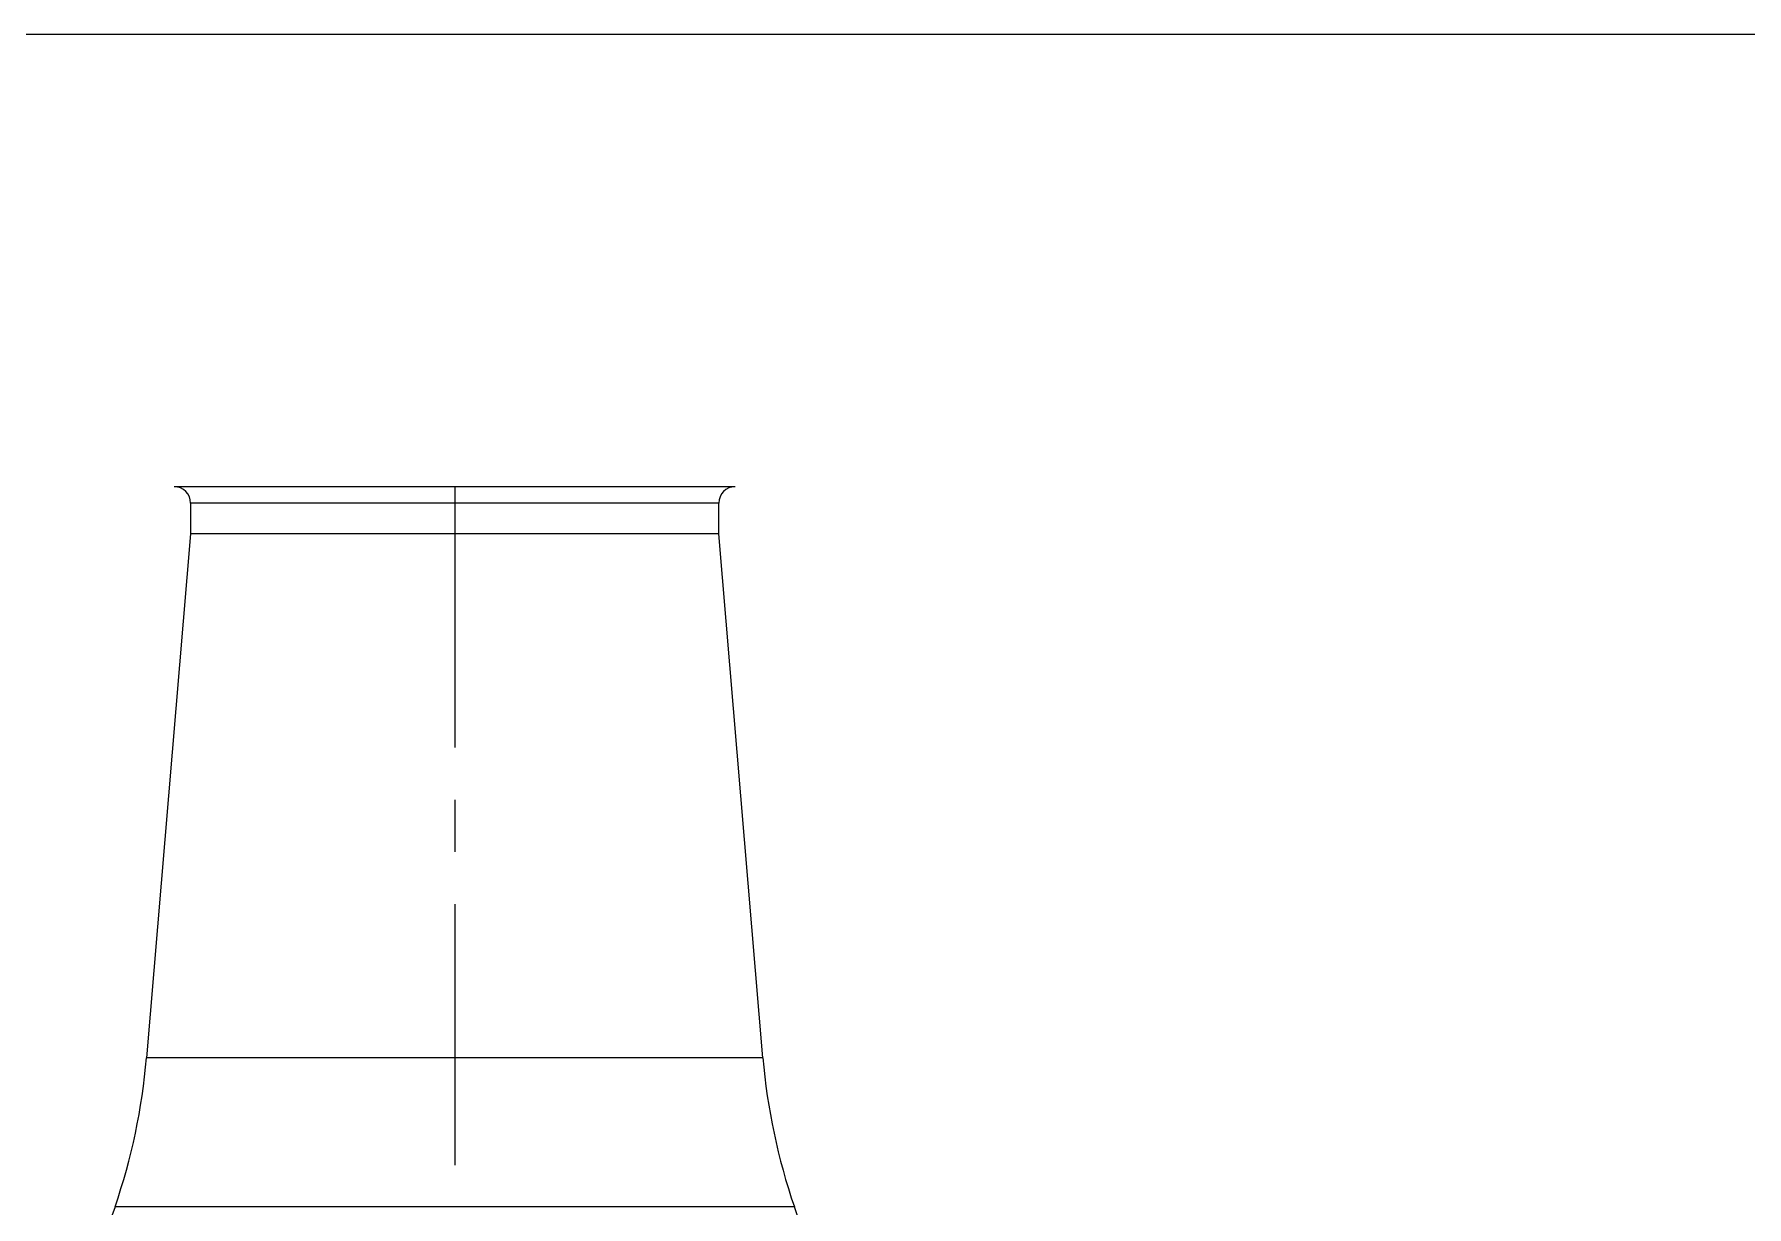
# Model space of a CAD drawing. Header units: millimetres. Extents: x 8 to 586, y 8 to 412.
# Drawn here: x 65.3 to 148.6, y 354.9 to 412 of the extents above; entities that cross this region are included whole.
import ezdxf

# ---------------------------------------------------------------- set-up
doc = ezdxf.new("R2010")
doc.units = ezdxf.units.MM
doc.linetypes.add('CENTERX2', pattern=[20.32, 12.7, -2.54, 2.54, -2.54])
doc.layers.add('CENTERLINE', color=4, linetype='CENTERX2')
doc.layers.add('DETAIL', color=3, linetype='Continuous')
doc.layers.add('OUTLINE', color=7, linetype='Continuous', lineweight=25)

msp = doc.modelspace()

# ---------------------------------------------------------------- linework, layer by layer
at = {"layer": 'CENTERLINE'}
msp.add_line((85.74983, 389.97839), (85.74983, 154.93955), dxfattribs=at)
at = {"layer": 'DETAIL'}
for p, q in [((98.59983, 389.17839), (72.89983, 389.17839)), ((100.74983, 362.18388), (70.74983, 362.18388)), ((102.28034, 354.93112), (69.21933, 354.93112))]:
    msp.add_line(p, q, dxfattribs=at)
at = {"layer": 'OUTLINE'}
for p, q in [((8, 412), (586, 412)), ((99.39983, 389.97839), (72.09983, 389.97839)), ((72.89983, 389.17839), (72.89983, 387.68388)), ((98.59983, 387.68388), (98.59983, 389.17839)), ((72.89983, 387.68388), (70.74983, 362.18388)), ((98.59983, 387.68388), (72.89983, 387.68388)), ((100.74983, 362.18388), (98.59983, 387.68388))]:
    msp.add_line(p, q, dxfattribs=at)
for centre, radius, start, end in [((72.09983, 389.17839), 0.8, 0, 90), ((99.39983, 389.17839), 0.8, 90, 180), ((40.8559, 364.70435), 30, 340.9875094, 355.1805779), ((130.64376, 364.70435), 30, 184.8194221, 199.0124906), ((112.01811, 340.18388), 45.26828, 160.9875094, 180), ((59.48155, 340.18388), 45.26828, 0, 19.0124906)]:
    msp.add_arc(centre, radius, start, end, dxfattribs=at)

doc.saveas('drawing.dxf')
